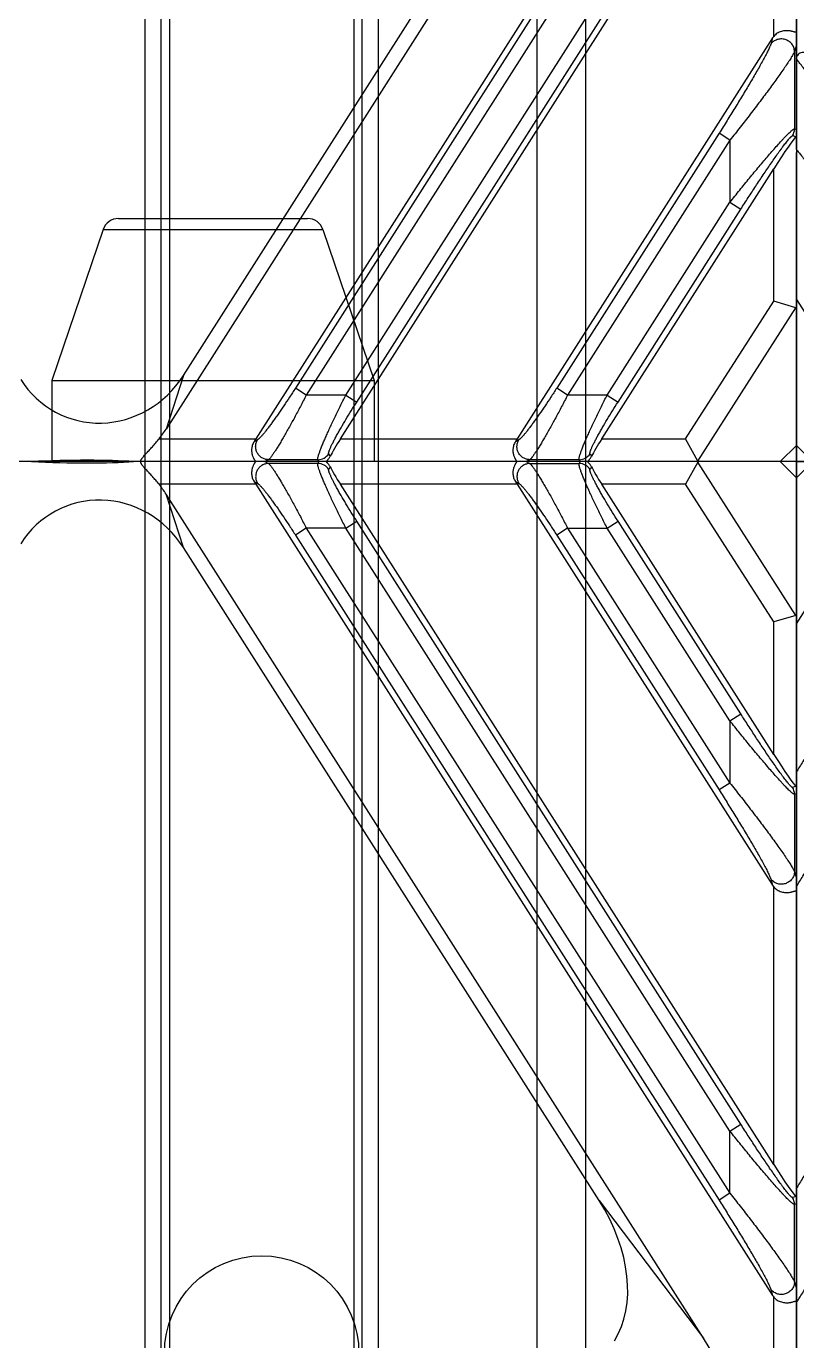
# Model space of a CAD drawing. Header units: millimetres. Extents: x 620 to 19791, y 2539 to 6969.
# Drawn here: x 17003.2 to 17026.97, y 4446.94 to 4487.49 of the extents above; entities that cross this region are included whole.
import ezdxf

# ---------------------------------------------------------------- set-up
doc = ezdxf.new("R2010")
doc.units = ezdxf.units.MM
doc.layers.add('02___PRT_ALL_AXES', color=7, linetype='Continuous')

# ---------------------------------------------------------------- blocks, each defined once
blk = doc.blocks.new('DTGFH')
at = {"color": 7, "linetype": 'Continuous'}
for p, q in [((9380.131, 4448.7), (9385.965, 4448.7)), ((9379.658, 4448.361), (9378.073, 4443.7)), ((9379.658, 4448.361), (9386.439, 4448.361)), ((9386.439, 4448.361), (9388.023, 4443.7)), ((9378.073, 4443.7), (9388.023, 4443.7)), ((9378.073, 4443.7), (9378.073, 4441.2)), ((9388.023, 4443.7), (9388.023, 4441.2)), ((9401.048, 4441.2), (8801.048, 4441.2)), ((9384.65, 4441.2), (9384.758, 4441.141)), ((9386.281, 4441.141), (9384.758, 4441.141)), ((9386.281, 4441.141), (9386.314, 4441.2)), ((9386.662, 4441.038), (9386.617, 4440.957)), ((9392.713, 4441.2), (9392.82, 4441.141)), ((9392.82, 4441.141), (9394.344, 4441.141)), ((9394.344, 4441.141), (9394.376, 4441.2)), ((9394.725, 4441.038), (9394.68, 4440.957)), ((9398.005, 4441.183), (9397.631, 4440.5)), ((9401.031, 4436.455), (9398.005, 4441.183)), ((9401.048, 4440.7), (9400.548, 4441.2)), ((9401.048, 4441.2), (9401.048, 4103.7)), ((9384.37, 4440.5), (9381.381, 4440.5)), ((9384.313, 4440.588), (9384.422, 4440.529)), ((9384.37, 4440.5), (9400.314, 4415.473)), ((9392.432, 4440.5), (9386.978, 4440.5)), ((9400.348, 4419.513), (9386.978, 4440.5)), ((9392.376, 4440.588), (9392.484, 4440.529)), ((9392.432, 4440.5), (9400.314, 4428.129)), ((9397.631, 4440.5), (9395.041, 4440.5)), ((9400.348, 4432.169), (9395.041, 4440.5)), ((9400.348, 4436.255), (9397.631, 4440.5)), ((9398.186, 4414.159), (9381.597, 4440.2)), ((9382.132, 4438.546), (9381.597, 4440.2)), ((9387.145, 4439.149), (9387.481, 4439.363)), ((9399.333, 4420.759), (9387.481, 4439.363)), ((9395.208, 4439.149), (9395.544, 4439.363)), ((9399.333, 4433.415), (9395.544, 4439.363)), ((9385.925, 4439.149), (9385.589, 4438.935)), ((9385.589, 4438.935), (9398.661, 4418.415)), ((9387.145, 4439.149), (9385.925, 4439.149)), ((9385.925, 4439.149), (9398.997, 4418.629)), ((9398.997, 4420.545), (9387.145, 4439.149)), ((9393.987, 4439.149), (9393.651, 4438.935)), ((9393.651, 4438.935), (9398.661, 4431.071)), ((9393.987, 4439.149), (9395.208, 4439.149)), ((9393.987, 4439.149), (9398.997, 4431.285)), ((9398.997, 4433.201), (9395.208, 4439.149)), ((9394.963, 4418.405), (9382.132, 4438.546)), ((9401.031, 4436.455), (9400.348, 4436.255)), ((9400.348, 4432.169), (9400.348, 4436.255)), ((9398.997, 4433.201), (9399.333, 4433.415)), ((9398.997, 4433.201), (9398.997, 4431.285)), ((9398.997, 4431.285), (9398.661, 4431.071)), ((9401.036, 4431.183), (9400.927, 4431.151)), ((9401.048, 4430.954), (9400.989, 4430.937)), ((9400.989, 4430.937), (9400.989, 4428.545)), ((9400.989, 4428.545), (9401.048, 4428.343)), ((9400.255, 4428.331), (9400.314, 4428.129)), ((9400.348, 4419.513), (9400.348, 4428.082)), ((9398.997, 4420.545), (9399.333, 4420.759)), ((9398.997, 4418.629), (9398.997, 4420.545)), ((9398.997, 4418.629), (9398.661, 4418.415)), ((9394.963, 4418.405), (9398.186, 4414.159)), ((9401.036, 4418.527), (9400.927, 4418.495)), ((9401.048, 4418.298), (9400.989, 4418.281)), ((9400.989, 4415.89), (9400.989, 4418.281)), ((9400.989, 4415.89), (9401.048, 4415.687)), ((9400.255, 4415.675), (9400.314, 4415.473)), ((9400.348, 4403.726), (9400.348, 4415.426)), ((9398.186, 4130.741), (9381.597, 4104.701)), ((9400.314, 4129.427), (9384.37, 4104.4)), ((9382.132, 4106.354), (9394.963, 4126.495)), ((9398.661, 4126.485), (9385.589, 4105.966)), ((9398.997, 4126.271), (9385.925, 4105.752)), ((9386.978, 4104.4), (9400.348, 4125.387)), ((9400.348, 4116.818), (9400.348, 4125.387)), ((9387.145, 4105.752), (9398.997, 4124.355)), ((9387.481, 4105.537), (9399.333, 4124.141)), ((9400.314, 4116.771), (9392.432, 4104.4)), ((9400.314, 4116.771), (9400.255, 4116.569)), ((9401.048, 4116.557), (9400.989, 4116.355)), ((9400.989, 4116.355), (9400.989, 4113.963)), ((9398.661, 4113.829), (9393.651, 4105.966)), ((9398.997, 4113.615), (9398.661, 4113.829)), ((9401.036, 4113.718), (9400.927, 4113.749)), ((9400.989, 4113.963), (9401.048, 4113.946)), ((9398.997, 4113.615), (9393.987, 4105.752)), ((9398.997, 4113.615), (9398.997, 4111.699)), ((9395.041, 4104.4), (9400.348, 4112.731)), ((9400.348, 4108.646), (9400.348, 4112.731)), ((9395.208, 4105.752), (9398.997, 4111.699)), ((9398.997, 4111.699), (9399.333, 4111.485)), ((9395.544, 4105.537), (9399.333, 4111.485)), ((9397.631, 4104.4), (9400.348, 4108.646)), ((9398.005, 4103.717), (9401.031, 4108.446)), ((9401.031, 4108.446), (9400.348, 4108.646)), ((9382.132, 4106.354), (9381.597, 4104.701)), ((9385.925, 4105.752), (9385.589, 4105.966)), ((9387.145, 4105.752), (9385.925, 4105.752)), ((9387.145, 4105.752), (9387.481, 4105.537)), ((9393.987, 4105.752), (9393.651, 4105.966)), ((9395.208, 4105.752), (9393.987, 4105.752)), ((9395.208, 4105.752), (9395.544, 4105.537)), ((9381.381, 4104.4), (9384.37, 4104.4)), ((9384.422, 4104.372), (9384.313, 4104.312)), ((9386.978, 4104.4), (9392.432, 4104.4)), ((9392.484, 4104.372), (9392.376, 4104.312)), ((9395.041, 4104.4), (9397.631, 4104.4)), ((9398.005, 4103.717), (9397.631, 4104.4)), ((9386.662, 4103.863), (9386.617, 4103.944)), ((9394.68, 4103.944), (9394.725, 4103.863)), ((9400.548, 4103.7), (9401.048, 4104.2)), ((9401.048, 4103.7), (8801.548, 4103.7)), ((9384.758, 4103.759), (9384.65, 4103.7)), ((9386.281, 4103.759), (9384.758, 4103.759)), ((9386.314, 4103.7), (9386.281, 4103.759)), ((9392.82, 4103.759), (9392.713, 4103.7)), ((9394.344, 4103.759), (9392.82, 4103.759)), ((9394.376, 4103.7), (9394.344, 4103.759))]:
    blk.add_line(p, q, dxfattribs=at)
blk.add_circle((9384.548, 4413.7), 3, dxfattribs=at)
for centre, radius, start, end in [((9380.131, 4448.2), 0.5, 90, 161.222), ((9385.965, 4448.2), 0.5, 18.778, 90), ((9386.28, 4440.739), 0.402, 32.7568, 89.7432), ((9394.342, 4440.739), 0.402, 32.7568, 89.7432), ((9400.588, 4430.936), 0.402, 0.1282, 32.3718), ((9400.588, 4418.28), 0.402, 0.1282, 32.3718), ((9400.588, 4113.964), 0.402, 327.6282, 359.8718), ((9386.28, 4104.161), 0.402, 270.2568, 327.2432), ((9394.342, 4104.161), 0.402, 270.2568, 327.2432)]:
    blk.add_arc(centre, radius, start, end, dxfattribs=at)
for centre, major_axis, ratio, start_param, end_param in [((9378.159, 4441.432), (3.18, -0.087), 0.080959, -1.796389, -0.694906), ((9387.051, 4440.5), (-0.449, 0.699), 0.073624, 0.647746, 1.523567), ((9395.114, 4440.5), (-0.449, 0.699), 0.073624, 0.647746, 1.523567), ((9398.483, 4440.5), (-0.468, 0.695), 0.186347, -0.124846, 0.096093), ((9379.104, 4438.508), (-0.977, 3.022), 0.944553, -1.302149, -1.184969), ((9384.297, 4440.5), (-0.449, 0.699), 0.073624, -1.618026, -1.492115), ((9392.36, 4440.5), (-0.449, 0.699), 0.073624, -1.618026, -1.492115), ((9379.639, 4436.854), (-0.977, 3.022), 0.944553, -1.302149, 0.662888), ((9400.348, 4437.586), (-0.687, 1.129), 0.116833, -3.172943, -2.952004), ((9400.348, 4432.283), (-0.698, 1.104), 0.046753, -4.638574, -3.259594), ((9400.647, 4428.353), (-0.117, 0.402), 0.954439, -4.415997, -4.276035), ((9400.348, 4419.627), (-0.698, 1.104), 0.046753, -4.638574, -3.259594), ((9392.274, 4417.021), (2.652, -3.493), 0.684108, 0.247768, 1.451017), ((9400.647, 4415.698), (-0.117, 0.402), 0.954439, -4.415997, -4.276035), ((9395.497, 4412.776), (-2.652, 3.493), 0.684108, -2.893825, -1.690575), ((9400.647, 4116.547), (0.117, 0.402), 0.954439, 1.134443, 1.274405), ((9400.348, 4112.617), (0.698, 1.104), 0.046753, 0.118001, 1.496981), ((9400.348, 4107.315), (0.687, 1.129), 0.116833, -0.189589, 0.03135), ((9379.639, 4108.047), (-0.977, -3.022), 0.944553, -0.662888, 1.302149), ((9379.104, 4106.393), (0.977, 3.022), 0.944553, -1.956623, -1.839444), ((9384.297, 4104.4), (0.449, 0.699), 0.073624, -1.649478, -1.523567), ((9387.051, 4104.4), (0.449, 0.699), 0.073624, -4.66516, -3.789338), ((9392.36, 4104.4), (0.449, 0.699), 0.073624, -1.649478, -1.523567), ((9395.114, 4104.4), (0.449, 0.699), 0.073624, -4.66516, -3.789338), ((9378.159, 4103.469), (3.18, 0.087), 0.080959, 0.694906, 1.796389), ((9398.483, 4104.4), (0.468, 0.695), 0.186347, -3.237686, -3.016747)]:
    blk.add_ellipse(centre, major_axis=major_axis, ratio=ratio, start_param=start_param, end_param=end_param, dxfattribs=at)
for points, knots in [([(9381.381, 4440.5), (9381.348, 4440.542), (9381.28, 4440.623), (9381.194, 4440.721), (9381.125, 4440.797), (9381.075, 4440.852), (9381.026, 4440.905), (9380.979, 4440.956), (9380.936, 4441.004), (9380.897, 4441.05), (9380.868, 4441.085), (9380.849, 4441.112), (9380.837, 4441.129), (9380.828, 4441.145), (9380.821, 4441.159), (9380.818, 4441.17), (9380.817, 4441.178), (9380.817, 4441.184), (9380.818, 4441.189), (9380.821, 4441.193), (9380.825, 4441.197), (9380.832, 4441.2), (9380.839, 4441.2), (9380.842, 4441.2)], [0, 0, 0, 0, 0.172719, 0.342367, 0.425093, 0.505837, 0.584035, 0.658977, 0.729688, 0.79485, 0.852716, 0.878254, 0.901145, 0.921127, 0.938022, 0.951788, 0.957578, 0.962721, 0.971527, 0.975609, 0.979745, 0.988888, 1, 1, 1, 1]), ([(9384.324, 4441.2), (9384.327, 4441.2), (9384.331, 4441.2), (9384.336, 4441.199), (9384.339, 4441.197), (9384.341, 4441.196), (9384.343, 4441.193), (9384.344, 4441.189), (9384.344, 4441.185), (9384.343, 4441.18), (9384.34, 4441.173), (9384.335, 4441.164), (9384.329, 4441.153), (9384.322, 4441.141), (9384.315, 4441.128), (9384.307, 4441.114), (9384.295, 4441.092), (9384.281, 4441.062), (9384.266, 4441.022), (9384.252, 4440.978), (9384.243, 4440.929), (9384.237, 4440.877), (9384.237, 4440.82), (9384.244, 4440.762), (9384.258, 4440.702), (9384.281, 4440.643), (9384.302, 4440.606), (9384.313, 4440.588)], [0, 0, 0, 0, 0.012577, 0.017811, 0.022415, 0.026524, 0.030371, 0.038422, 0.043171, 0.048577, 0.06156, 0.077442, 0.095999, 0.116978, 0.140127, 0.165209, 0.192065, 0.250601, 0.315018, 0.384942, 0.460136, 0.540384, 0.625394, 0.714676, 0.807485, 0.902935, 1, 1, 1, 1]), ([(9384.758, 4441.141), (9384.723, 4441.141), (9384.652, 4441.13), (9384.555, 4441.087), (9384.472, 4441.021), (9384.409, 4440.934), (9384.37, 4440.835), (9384.358, 4440.728), (9384.374, 4440.623), (9384.403, 4440.558), (9384.422, 4440.529)], [0, 0, 0, 0, 0.124309, 0.249137, 0.374435, 0.5, 0.625565, 0.750863, 0.875691, 1, 1, 1, 1]), ([(9384.758, 4441.141), (9384.763, 4441.138), (9384.773, 4441.129), (9384.789, 4441.113), (9384.807, 4441.092), (9384.828, 4441.067), (9384.851, 4441.038), (9384.886, 4440.99), (9384.933, 4440.92), (9384.995, 4440.825), (9385.063, 4440.716), (9385.137, 4440.594), (9385.215, 4440.462), (9385.297, 4440.319), (9385.413, 4440.114), (9385.562, 4439.841), (9385.744, 4439.501), (9385.864, 4439.267), (9385.925, 4439.149)], [0, 0, 0, 0, 0.007664, 0.017477, 0.029447, 0.043543, 0.059716, 0.077906, 0.120046, 0.169342, 0.22513, 0.286734, 0.353486, 0.424739, 0.49987, 0.659399, 0.827544, 1, 1, 1, 1]), ([(9387.145, 4439.149), (9387.086, 4439.264), (9386.971, 4439.493), (9386.832, 4439.778), (9386.727, 4440.001), (9386.652, 4440.16), (9386.583, 4440.312), (9386.519, 4440.457), (9386.461, 4440.591), (9386.41, 4440.714), (9386.366, 4440.824), (9386.331, 4440.92), (9386.307, 4440.99), (9386.294, 4441.038), (9386.286, 4441.068), (9386.281, 4441.093), (9386.279, 4441.113), (9386.278, 4441.127), (9386.28, 4441.136), (9386.281, 4441.14), (9386.281, 4441.141)], [0, 0, 0, 0, 0.17863, 0.352747, 0.436605, 0.51745, 0.594578, 0.667244, 0.734677, 0.796087, 0.850691, 0.897742, 0.936571, 0.952732, 0.966652, 0.978305, 0.98769, 0.994858, 0.997662, 1, 1, 1, 1]), ([(9386.662, 4441.038), (9386.656, 4441.05), (9386.642, 4441.073), (9386.621, 4441.105), (9386.603, 4441.129), (9386.59, 4441.145), (9386.58, 4441.156), (9386.572, 4441.166), (9386.564, 4441.175), (9386.559, 4441.182), (9386.555, 4441.188), (9386.553, 4441.191), (9386.552, 4441.194), (9386.552, 4441.197), (9386.553, 4441.199), (9386.555, 4441.2), (9386.557, 4441.2), (9386.559, 4441.2), (9386.56, 4441.2)], [0, 0, 0, 0, 0.204317, 0.392896, 0.563403, 0.640806, 0.712092, 0.776327, 0.832529, 0.879525, 0.916233, 0.930591, 0.942394, 0.959733, 0.967501, 0.976309, 0.987004, 1, 1, 1, 1]), ([(9387.481, 4439.363), (9387.424, 4439.453), (9387.312, 4439.632), (9387.15, 4439.897), (9387.023, 4440.112), (9386.928, 4440.278), (9386.863, 4440.394), (9386.804, 4440.503), (9386.752, 4440.603), (9386.707, 4440.693), (9386.675, 4440.762), (9386.654, 4440.811), (9386.641, 4440.843), (9386.631, 4440.871), (9386.623, 4440.896), (9386.618, 4440.916), (9386.615, 4440.931), (9386.614, 4440.942), (9386.615, 4440.949), (9386.616, 4440.954), (9386.617, 4440.957)], [0, 0, 0, 0, 0.175673, 0.347519, 0.511196, 0.588381, 0.661487, 0.7297, 0.792145, 0.847915, 0.896102, 0.917087, 0.935869, 0.952372, 0.966531, 0.978313, 0.987727, 0.991571, 0.994868, 1, 1, 1, 1]), ([(9392.387, 4441.2), (9392.39, 4441.2), (9392.394, 4441.2), (9392.399, 4441.199), (9392.401, 4441.197), (9392.404, 4441.196), (9392.406, 4441.193), (9392.407, 4441.189), (9392.406, 4441.185), (9392.405, 4441.18), (9392.402, 4441.173), (9392.398, 4441.164), (9392.392, 4441.153), (9392.385, 4441.141), (9392.377, 4441.128), (9392.369, 4441.114), (9392.358, 4441.092), (9392.344, 4441.062), (9392.328, 4441.022), (9392.315, 4440.978), (9392.305, 4440.929), (9392.3, 4440.877), (9392.3, 4440.82), (9392.307, 4440.762), (9392.321, 4440.702), (9392.344, 4440.643), (9392.364, 4440.606), (9392.376, 4440.588)], [0, 0, 0, 0, 0.012577, 0.017811, 0.022415, 0.026524, 0.030371, 0.038422, 0.043171, 0.048577, 0.06156, 0.077442, 0.095999, 0.116978, 0.140127, 0.165209, 0.192065, 0.250601, 0.315018, 0.384942, 0.460136, 0.540384, 0.625394, 0.714676, 0.807485, 0.902935, 1, 1, 1, 1]), ([(9392.82, 4441.141), (9392.785, 4441.141), (9392.715, 4441.13), (9392.618, 4441.087), (9392.534, 4441.021), (9392.471, 4440.934), (9392.432, 4440.835), (9392.421, 4440.728), (9392.437, 4440.623), (9392.466, 4440.558), (9392.484, 4440.529)], [0, 0, 0, 0, 0.124309, 0.249137, 0.374435, 0.5, 0.625565, 0.750863, 0.875691, 1, 1, 1, 1]), ([(9392.82, 4441.141), (9392.825, 4441.138), (9392.836, 4441.129), (9392.852, 4441.113), (9392.87, 4441.092), (9392.891, 4441.067), (9392.913, 4441.038), (9392.948, 4440.99), (9392.996, 4440.92), (9393.058, 4440.825), (9393.126, 4440.716), (9393.2, 4440.594), (9393.278, 4440.462), (9393.36, 4440.319), (9393.476, 4440.114), (9393.625, 4439.841), (9393.806, 4439.501), (9393.927, 4439.267), (9393.987, 4439.149)], [0, 0, 0, 0, 0.007664, 0.017477, 0.029447, 0.043543, 0.059716, 0.077906, 0.120046, 0.169342, 0.22513, 0.286734, 0.353486, 0.424739, 0.49987, 0.659399, 0.827544, 1, 1, 1, 1]), ([(9395.208, 4439.149), (9395.149, 4439.264), (9395.034, 4439.493), (9394.895, 4439.778), (9394.789, 4440.001), (9394.715, 4440.16), (9394.646, 4440.312), (9394.582, 4440.457), (9394.524, 4440.591), (9394.472, 4440.714), (9394.429, 4440.824), (9394.394, 4440.92), (9394.37, 4440.99), (9394.356, 4441.038), (9394.349, 4441.068), (9394.344, 4441.093), (9394.341, 4441.113), (9394.341, 4441.127), (9394.342, 4441.136), (9394.343, 4441.14), (9394.344, 4441.141)], [0, 0, 0, 0, 0.17863, 0.352747, 0.436605, 0.517451, 0.594578, 0.667245, 0.734678, 0.796088, 0.850691, 0.897742, 0.936571, 0.952732, 0.966652, 0.978305, 0.98769, 0.994858, 0.997662, 1, 1, 1, 1]), ([(9394.725, 4441.038), (9394.718, 4441.05), (9394.705, 4441.073), (9394.684, 4441.105), (9394.666, 4441.129), (9394.652, 4441.145), (9394.643, 4441.156), (9394.634, 4441.166), (9394.627, 4441.175), (9394.621, 4441.182), (9394.617, 4441.188), (9394.616, 4441.191), (9394.615, 4441.194), (9394.614, 4441.197), (9394.616, 4441.199), (9394.618, 4441.2), (9394.62, 4441.2), (9394.621, 4441.2), (9394.622, 4441.2)], [0, 0, 0, 0, 0.204317, 0.392896, 0.563403, 0.640806, 0.712092, 0.776327, 0.832529, 0.879525, 0.916233, 0.930591, 0.942394, 0.959733, 0.967501, 0.976309, 0.987004, 1, 1, 1, 1]), ([(9395.544, 4439.363), (9395.487, 4439.453), (9395.374, 4439.632), (9395.213, 4439.897), (9395.085, 4440.112), (9394.991, 4440.278), (9394.926, 4440.394), (9394.867, 4440.503), (9394.815, 4440.603), (9394.77, 4440.693), (9394.738, 4440.762), (9394.717, 4440.811), (9394.704, 4440.843), (9394.694, 4440.871), (9394.686, 4440.896), (9394.68, 4440.916), (9394.678, 4440.931), (9394.677, 4440.942), (9394.677, 4440.949), (9394.679, 4440.954), (9394.68, 4440.957)], [0, 0, 0, 0, 0.175673, 0.34752, 0.511197, 0.588381, 0.661487, 0.7297, 0.792145, 0.847915, 0.896103, 0.917087, 0.93587, 0.952372, 0.966531, 0.978313, 0.987727, 0.991571, 0.994868, 1, 1, 1, 1]), ([(9384.422, 4440.529), (9384.427, 4440.526), (9384.437, 4440.519), (9384.454, 4440.505), (9384.473, 4440.488), (9384.495, 4440.467), (9384.518, 4440.442), (9384.554, 4440.403), (9384.603, 4440.345), (9384.666, 4440.267), (9384.736, 4440.178), (9384.81, 4440.079), (9384.888, 4439.973), (9384.97, 4439.859), (9385.085, 4439.695), (9385.232, 4439.48), (9385.41, 4439.212), (9385.529, 4439.028), (9385.589, 4438.935)], [0, 0, 0, 0, 0.008615, 0.019455, 0.032505, 0.047714, 0.065009, 0.084305, 0.128526, 0.179599, 0.236742, 0.299202, 0.366274, 0.437309, 0.511707, 0.668418, 0.832402, 1, 1, 1, 1]), ([(9392.484, 4440.529), (9392.489, 4440.526), (9392.5, 4440.519), (9392.517, 4440.505), (9392.536, 4440.488), (9392.557, 4440.467), (9392.581, 4440.442), (9392.617, 4440.403), (9392.666, 4440.345), (9392.729, 4440.267), (9392.798, 4440.178), (9392.872, 4440.079), (9392.951, 4439.973), (9393.032, 4439.859), (9393.147, 4439.695), (9393.295, 4439.48), (9393.473, 4439.212), (9393.592, 4439.028), (9393.651, 4438.935)], [0, 0, 0, 0, 0.008615, 0.019455, 0.032505, 0.047714, 0.065009, 0.084305, 0.128526, 0.179599, 0.236742, 0.299202, 0.366274, 0.437309, 0.511707, 0.668419, 0.832402, 1, 1, 1, 1]), ([(9400.989, 4430.937), (9400.987, 4430.937), (9400.982, 4430.937), (9400.974, 4430.939), (9400.965, 4430.944), (9400.953, 4430.951), (9400.94, 4430.96), (9400.919, 4430.976), (9400.889, 4431.001), (9400.85, 4431.037), (9400.805, 4431.08), (9400.756, 4431.129), (9400.703, 4431.183), (9400.646, 4431.243), (9400.565, 4431.331), (9400.458, 4431.449), (9400.324, 4431.599), (9400.186, 4431.759), (9400.043, 4431.926), (9399.896, 4432.099), (9399.748, 4432.276), (9399.599, 4432.457), (9399.449, 4432.641), (9399.247, 4432.888), (9399.097, 4433.076), (9398.997, 4433.201)], [0, 0, 0, 0, 0.002036, 0.004765, 0.008306, 0.012701, 0.017956, 0.024063, 0.038745, 0.05652, 0.077106, 0.100208, 0.125538, 0.152825, 0.181822, 0.244102, 0.310933, 0.381227, 0.454167, 0.529124, 0.605619, 0.683271, 0.76177, 0.840872, 1, 1, 1, 1]), ([(9400.927, 4431.151), (9400.925, 4431.151), (9400.922, 4431.151), (9400.918, 4431.152), (9400.912, 4431.155), (9400.904, 4431.16), (9400.894, 4431.168), (9400.882, 4431.179), (9400.868, 4431.193), (9400.853, 4431.208), (9400.83, 4431.233), (9400.799, 4431.27), (9400.76, 4431.318), (9400.717, 4431.373), (9400.671, 4431.433), (9400.623, 4431.497), (9400.555, 4431.589), (9400.467, 4431.711), (9400.36, 4431.864), (9400.249, 4432.024), (9400.136, 4432.189), (9400.023, 4432.358), (9399.908, 4432.53), (9399.793, 4432.704), (9399.678, 4432.88), (9399.524, 4433.117), (9399.409, 4433.296), (9399.333, 4433.415)], [0, 0, 0, 0, 0.001988, 0.003277, 0.004801, 0.008605, 0.013451, 0.019328, 0.026206, 0.034036, 0.042764, 0.062675, 0.085465, 0.110691, 0.137955, 0.166932, 0.197336, 0.261568, 0.329268, 0.399486, 0.471568, 0.545042, 0.619552, 0.694837, 0.77068, 0.84692, 1, 1, 1, 1]), ([(9398.997, 4431.285), (9399.103, 4431.152), (9399.314, 4430.885), (9399.624, 4430.486), (9399.876, 4430.156), (9400.071, 4429.896), (9400.212, 4429.706), (9400.348, 4429.521), (9400.476, 4429.343), (9400.597, 4429.172), (9400.708, 4429.012), (9400.792, 4428.886), (9400.852, 4428.794), (9400.89, 4428.731), (9400.924, 4428.675), (9400.952, 4428.625), (9400.971, 4428.588), (9400.983, 4428.562), (9400.987, 4428.551), (9400.989, 4428.545)], [0, 0, 0, 0, 0.151037, 0.300586, 0.447016, 0.518439, 0.588237, 0.655992, 0.721178, 0.783101, 0.840848, 0.893205, 0.916879, 0.938573, 0.958018, 0.974928, 0.989013, 0.994909, 1, 1, 1, 1]), ([(9401.048, 4431.184), (9401.048, 4431.184), (9401.048, 4431.182), (9401.048, 4431.18), (9401.047, 4431.179), (9401.045, 4431.178), (9401.043, 4431.179), (9401.041, 4431.179), (9401.038, 4431.181), (9401.036, 4431.182), (9401.036, 4431.183)], [0, 0, 0, 0, 0.134296, 0.239838, 0.325336, 0.408088, 0.50825, 0.637794, 0.80127, 1, 1, 1, 1]), ([(9398.661, 4431.071), (9398.743, 4430.942), (9398.907, 4430.683), (9399.147, 4430.296), (9399.344, 4429.975), (9399.497, 4429.721), (9399.608, 4429.534), (9399.716, 4429.351), (9399.82, 4429.172), (9399.918, 4428.999), (9400.01, 4428.834), (9400.081, 4428.703), (9400.132, 4428.604), (9400.166, 4428.537), (9400.196, 4428.475), (9400.221, 4428.42), (9400.238, 4428.379), (9400.249, 4428.35), (9400.253, 4428.337), (9400.255, 4428.331)], [0, 0, 0, 0, 0.145071, 0.289149, 0.431131, 0.500908, 0.569567, 0.636803, 0.702211, 0.76523, 0.825074, 0.880596, 0.906233, 0.930094, 0.951832, 0.971044, 0.987264, 0.994099, 1, 1, 1, 1]), ([(9400.989, 4428.545), (9400.989, 4428.525), (9400.984, 4428.484), (9400.968, 4428.425), (9400.941, 4428.368), (9400.906, 4428.316), (9400.863, 4428.27), (9400.813, 4428.231), (9400.758, 4428.2), (9400.698, 4428.177), (9400.636, 4428.164), (9400.572, 4428.161), (9400.509, 4428.167), (9400.448, 4428.183), (9400.39, 4428.208), (9400.338, 4428.241), (9400.292, 4428.282), (9400.266, 4428.314), (9400.255, 4428.331)], [0, 0, 0, 0, 0.061113, 0.122614, 0.184534, 0.246921, 0.309743, 0.372936, 0.436398, 0.5, 0.563602, 0.627064, 0.690257, 0.753079, 0.815466, 0.877386, 0.938887, 1, 1, 1, 1]), ([(9400.348, 4428.082), (9400.364, 4428.064), (9400.398, 4428.029), (9400.456, 4427.987), (9400.519, 4427.954), (9400.584, 4427.93), (9400.649, 4427.914), (9400.713, 4427.907), (9400.772, 4427.906), (9400.827, 4427.91), (9400.869, 4427.917), (9400.901, 4427.924), (9400.928, 4427.931), (9400.953, 4427.939), (9400.976, 4427.946), (9400.991, 4427.95), (9401.004, 4427.953), (9401.016, 4427.955), (9401.026, 4427.955), (9401.035, 4427.952), (9401.041, 4427.946), (9401.046, 4427.937), (9401.048, 4427.926), (9401.048, 4427.917), (9401.048, 4427.913)], [0, 0, 0, 0, 0.092092, 0.18383, 0.274482, 0.363041, 0.448376, 0.529457, 0.605459, 0.675766, 0.739913, 0.769539, 0.797439, 0.847676, 0.869774, 0.889641, 0.907107, 0.922074, 0.934647, 0.945489, 0.956057, 0.968087, 0.982675, 1, 1, 1, 1]), ([(9400.927, 4418.495), (9400.925, 4418.495), (9400.922, 4418.495), (9400.918, 4418.496), (9400.912, 4418.499), (9400.904, 4418.504), (9400.894, 4418.513), (9400.882, 4418.523), (9400.868, 4418.537), (9400.853, 4418.553), (9400.83, 4418.577), (9400.799, 4418.614), (9400.76, 4418.662), (9400.717, 4418.717), (9400.671, 4418.777), (9400.623, 4418.841), (9400.555, 4418.933), (9400.467, 4419.055), (9400.36, 4419.208), (9400.249, 4419.368), (9400.136, 4419.533), (9400.023, 4419.702), (9399.908, 4419.874), (9399.793, 4420.048), (9399.678, 4420.224), (9399.524, 4420.461), (9399.409, 4420.64), (9399.333, 4420.759)], [0, 0, 0, 0, 0.001988, 0.003277, 0.004801, 0.008605, 0.013451, 0.019328, 0.026206, 0.034036, 0.042763, 0.062675, 0.085465, 0.110691, 0.137955, 0.166932, 0.197336, 0.261568, 0.329267, 0.399486, 0.471568, 0.545041, 0.619552, 0.694836, 0.770679, 0.84692, 1, 1, 1, 1]), ([(9400.989, 4418.281), (9400.987, 4418.281), (9400.982, 4418.281), (9400.974, 4418.283), (9400.965, 4418.288), (9400.953, 4418.295), (9400.94, 4418.304), (9400.919, 4418.32), (9400.889, 4418.345), (9400.85, 4418.381), (9400.805, 4418.424), (9400.756, 4418.473), (9400.703, 4418.528), (9400.646, 4418.587), (9400.565, 4418.675), (9400.458, 4418.793), (9400.324, 4418.944), (9400.186, 4419.103), (9400.043, 4419.27), (9399.896, 4419.443), (9399.748, 4419.621), (9399.599, 4419.801), (9399.449, 4419.985), (9399.247, 4420.233), (9399.097, 4420.42), (9398.997, 4420.545)], [0, 0, 0, 0, 0.002036, 0.004765, 0.008306, 0.012701, 0.017956, 0.024063, 0.038745, 0.056519, 0.077106, 0.100208, 0.125538, 0.152824, 0.181822, 0.244101, 0.310932, 0.381226, 0.454166, 0.529123, 0.605618, 0.683271, 0.761769, 0.840872, 1, 1, 1, 1]), ([(9398.997, 4418.629), (9399.103, 4418.496), (9399.314, 4418.229), (9399.624, 4417.83), (9399.876, 4417.5), (9400.071, 4417.24), (9400.212, 4417.05), (9400.348, 4416.865), (9400.476, 4416.687), (9400.597, 4416.516), (9400.708, 4416.356), (9400.792, 4416.231), (9400.852, 4416.138), (9400.89, 4416.075), (9400.924, 4416.019), (9400.952, 4415.969), (9400.971, 4415.932), (9400.983, 4415.906), (9400.987, 4415.895), (9400.989, 4415.89)], [0, 0, 0, 0, 0.151037, 0.300586, 0.447016, 0.518439, 0.588237, 0.655992, 0.721177, 0.7831, 0.840848, 0.893205, 0.916879, 0.938573, 0.958018, 0.974928, 0.989013, 0.994909, 1, 1, 1, 1]), ([(9398.661, 4418.415), (9398.743, 4418.286), (9398.907, 4418.027), (9399.147, 4417.64), (9399.344, 4417.319), (9399.497, 4417.065), (9399.608, 4416.878), (9399.716, 4416.695), (9399.82, 4416.516), (9399.918, 4416.343), (9400.01, 4416.178), (9400.081, 4416.047), (9400.132, 4415.948), (9400.166, 4415.881), (9400.196, 4415.819), (9400.221, 4415.764), (9400.238, 4415.723), (9400.249, 4415.694), (9400.253, 4415.681), (9400.255, 4415.675)], [0, 0, 0, 0, 0.145071, 0.289149, 0.431131, 0.500908, 0.569567, 0.636803, 0.702211, 0.76523, 0.825074, 0.880596, 0.906233, 0.930093, 0.951832, 0.971044, 0.987264, 0.994099, 1, 1, 1, 1]), ([(9401.048, 4418.529), (9401.048, 4418.528), (9401.048, 4418.526), (9401.048, 4418.524), (9401.047, 4418.523), (9401.045, 4418.522), (9401.043, 4418.523), (9401.041, 4418.524), (9401.038, 4418.525), (9401.036, 4418.526), (9401.036, 4418.527)], [0, 0, 0, 0, 0.134296, 0.239838, 0.325336, 0.408088, 0.50825, 0.637794, 0.80127, 1, 1, 1, 1]), ([(9400.989, 4415.89), (9400.989, 4415.869), (9400.984, 4415.828), (9400.968, 4415.769), (9400.941, 4415.712), (9400.906, 4415.66), (9400.863, 4415.614), (9400.813, 4415.575), (9400.758, 4415.544), (9400.698, 4415.521), (9400.636, 4415.508), (9400.572, 4415.505), (9400.509, 4415.511), (9400.448, 4415.527), (9400.39, 4415.552), (9400.338, 4415.585), (9400.292, 4415.626), (9400.266, 4415.659), (9400.255, 4415.675)], [0, 0, 0, 0, 0.061113, 0.122614, 0.184534, 0.246921, 0.309743, 0.372936, 0.436398, 0.5, 0.563602, 0.627064, 0.690257, 0.753079, 0.815466, 0.877386, 0.938887, 1, 1, 1, 1]), ([(9400.348, 4415.426), (9400.364, 4415.408), (9400.398, 4415.373), (9400.456, 4415.331), (9400.519, 4415.298), (9400.584, 4415.274), (9400.649, 4415.259), (9400.713, 4415.251), (9400.772, 4415.25), (9400.827, 4415.255), (9400.869, 4415.262), (9400.901, 4415.268), (9400.928, 4415.275), (9400.953, 4415.283), (9400.976, 4415.29), (9400.991, 4415.294), (9401.004, 4415.297), (9401.016, 4415.299), (9401.026, 4415.299), (9401.035, 4415.296), (9401.041, 4415.29), (9401.046, 4415.281), (9401.048, 4415.27), (9401.048, 4415.262), (9401.048, 4415.257)], [0, 0, 0, 0, 0.092092, 0.18383, 0.274482, 0.363041, 0.448376, 0.529457, 0.605459, 0.675766, 0.739913, 0.769539, 0.797439, 0.847676, 0.869774, 0.889641, 0.907107, 0.922074, 0.934647, 0.945489, 0.956057, 0.968087, 0.982675, 1, 1, 1, 1]), ([(9401.048, 4116.988), (9401.048, 4116.983), (9401.048, 4116.975), (9401.046, 4116.963), (9401.041, 4116.954), (9401.035, 4116.948), (9401.026, 4116.945), (9401.016, 4116.945), (9401.004, 4116.947), (9400.991, 4116.95), (9400.976, 4116.955), (9400.953, 4116.962), (9400.928, 4116.969), (9400.901, 4116.976), (9400.869, 4116.983), (9400.827, 4116.99), (9400.772, 4116.994), (9400.713, 4116.993), (9400.649, 4116.986), (9400.584, 4116.971), (9400.519, 4116.947), (9400.456, 4116.914), (9400.398, 4116.871), (9400.364, 4116.837), (9400.348, 4116.818)], [0, 0, 0, 0, 0.017325, 0.031913, 0.043943, 0.054511, 0.065353, 0.077926, 0.092893, 0.110359, 0.130226, 0.152324, 0.202561, 0.230461, 0.260087, 0.324234, 0.394541, 0.470543, 0.551624, 0.636959, 0.725518, 0.81617, 0.907908, 1, 1, 1, 1]), ([(9400.255, 4116.569), (9400.253, 4116.563), (9400.249, 4116.55), (9400.238, 4116.522), (9400.221, 4116.48), (9400.196, 4116.425), (9400.166, 4116.364), (9400.132, 4116.296), (9400.081, 4116.198), (9400.01, 4116.067), (9399.918, 4115.902), (9399.82, 4115.729), (9399.716, 4115.55), (9399.608, 4115.366), (9399.497, 4115.179), (9399.344, 4114.925), (9399.147, 4114.604), (9398.907, 4114.217), (9398.743, 4113.959), (9398.661, 4113.829)], [0, 0, 0, 0, 0.005901, 0.012735, 0.028952, 0.048162, 0.069901, 0.09376, 0.119398, 0.174922, 0.234766, 0.297787, 0.363198, 0.430435, 0.499096, 0.568874, 0.710857, 0.854932, 1, 1, 1, 1]), ([(9400.989, 4116.355), (9400.989, 4116.375), (9400.984, 4116.416), (9400.968, 4116.476), (9400.941, 4116.532), (9400.906, 4116.584), (9400.863, 4116.63), (9400.813, 4116.669), (9400.758, 4116.701), (9400.698, 4116.723), (9400.636, 4116.736), (9400.572, 4116.74), (9400.509, 4116.734), (9400.448, 4116.718), (9400.39, 4116.693), (9400.338, 4116.659), (9400.292, 4116.618), (9400.266, 4116.586), (9400.255, 4116.569)], [0, 0, 0, 0, 0.061114, 0.122614, 0.184535, 0.246922, 0.309744, 0.372937, 0.436398, 0.5, 0.563602, 0.627063, 0.690256, 0.753078, 0.815465, 0.877386, 0.938886, 1, 1, 1, 1]), ([(9400.989, 4116.355), (9400.987, 4116.35), (9400.983, 4116.338), (9400.971, 4116.312), (9400.952, 4116.275), (9400.924, 4116.225), (9400.89, 4116.169), (9400.852, 4116.107), (9400.792, 4116.014), (9400.708, 4115.888), (9400.597, 4115.728), (9400.476, 4115.558), (9400.348, 4115.379), (9400.212, 4115.194), (9400.071, 4115.005), (9399.876, 4114.745), (9399.624, 4114.414), (9399.314, 4114.015), (9399.103, 4113.749), (9398.997, 4113.615)], [0, 0, 0, 0, 0.00509, 0.010986, 0.025069, 0.041978, 0.061422, 0.083116, 0.10679, 0.159148, 0.216896, 0.278821, 0.344009, 0.411767, 0.481567, 0.552991, 0.699423, 0.848968, 1, 1, 1, 1]), ([(9398.997, 4111.699), (9399.097, 4111.825), (9399.247, 4112.012), (9399.449, 4112.26), (9399.599, 4112.443), (9399.748, 4112.624), (9399.896, 4112.801), (9400.043, 4112.974), (9400.186, 4113.141), (9400.324, 4113.301), (9400.458, 4113.452), (9400.565, 4113.57), (9400.646, 4113.657), (9400.703, 4113.717), (9400.756, 4113.772), (9400.805, 4113.821), (9400.85, 4113.864), (9400.889, 4113.9), (9400.919, 4113.925), (9400.94, 4113.941), (9400.953, 4113.95), (9400.965, 4113.956), (9400.974, 4113.961), (9400.982, 4113.964), (9400.987, 4113.964), (9400.989, 4113.963)], [0, 0, 0, 0, 0.159124, 0.238222, 0.316725, 0.394379, 0.470876, 0.545833, 0.618769, 0.689064, 0.755895, 0.818172, 0.847168, 0.874455, 0.899785, 0.922888, 0.943474, 0.961249, 0.975933, 0.982041, 0.987297, 0.991693, 0.995234, 0.997964, 1, 1, 1, 1]), ([(9399.333, 4111.485), (9399.409, 4111.605), (9399.524, 4111.783), (9399.678, 4112.02), (9399.793, 4112.196), (9399.908, 4112.37), (9400.023, 4112.542), (9400.136, 4112.711), (9400.249, 4112.876), (9400.36, 4113.036), (9400.467, 4113.189), (9400.555, 4113.311), (9400.623, 4113.403), (9400.671, 4113.467), (9400.717, 4113.527), (9400.76, 4113.582), (9400.799, 4113.631), (9400.83, 4113.667), (9400.853, 4113.692), (9400.868, 4113.708), (9400.882, 4113.721), (9400.894, 4113.732), (9400.904, 4113.74), (9400.912, 4113.745), (9400.918, 4113.748), (9400.922, 4113.749), (9400.925, 4113.75), (9400.927, 4113.749)], [0, 0, 0, 0, 0.153079, 0.229316, 0.305163, 0.380449, 0.454963, 0.528434, 0.600517, 0.670737, 0.738433, 0.802662, 0.833067, 0.862041, 0.889306, 0.914531, 0.93732, 0.957232, 0.96596, 0.973791, 0.980669, 0.986547, 0.991394, 0.995199, 0.996723, 0.998012, 1, 1, 1, 1]), ([(9401.036, 4113.718), (9401.036, 4113.718), (9401.038, 4113.72), (9401.041, 4113.721), (9401.043, 4113.722), (9401.045, 4113.722), (9401.047, 4113.722), (9401.048, 4113.72), (9401.048, 4113.718), (9401.048, 4113.717), (9401.048, 4113.716)], [0, 0, 0, 0, 0.19873, 0.362206, 0.49175, 0.591912, 0.674664, 0.760162, 0.865704, 1, 1, 1, 1]), ([(9385.589, 4105.966), (9385.529, 4105.872), (9385.41, 4105.689), (9385.232, 4105.42), (9385.085, 4105.205), (9384.97, 4105.042), (9384.888, 4104.928), (9384.81, 4104.821), (9384.736, 4104.723), (9384.666, 4104.634), (9384.603, 4104.555), (9384.554, 4104.498), (9384.518, 4104.458), (9384.495, 4104.434), (9384.473, 4104.412), (9384.454, 4104.395), (9384.437, 4104.382), (9384.427, 4104.375), (9384.422, 4104.372)], [0, 0, 0, 0, 0.1676, 0.331583, 0.488295, 0.562692, 0.633726, 0.700798, 0.763256, 0.820399, 0.871471, 0.915692, 0.934989, 0.952284, 0.967493, 0.980544, 0.991384, 1, 1, 1, 1]), ([(9385.925, 4105.752), (9385.864, 4105.633), (9385.744, 4105.4), (9385.562, 4105.059), (9385.413, 4104.787), (9385.297, 4104.581), (9385.215, 4104.439), (9385.137, 4104.306), (9385.063, 4104.184), (9384.995, 4104.075), (9384.933, 4103.98), (9384.886, 4103.91), (9384.851, 4103.863), (9384.828, 4103.833), (9384.807, 4103.808), (9384.789, 4103.787), (9384.773, 4103.771), (9384.763, 4103.763), (9384.758, 4103.759)], [0, 0, 0, 0, 0.172458, 0.340604, 0.500132, 0.575263, 0.646515, 0.713266, 0.774868, 0.830656, 0.879952, 0.922092, 0.940282, 0.956456, 0.970552, 0.982522, 0.992336, 1, 1, 1, 1]), ([(9386.281, 4103.759), (9386.281, 4103.761), (9386.28, 4103.764), (9386.278, 4103.773), (9386.279, 4103.787), (9386.281, 4103.808), (9386.286, 4103.833), (9386.294, 4103.862), (9386.307, 4103.91), (9386.331, 4103.98), (9386.366, 4104.076), (9386.41, 4104.186), (9386.461, 4104.309), (9386.519, 4104.444), (9386.583, 4104.588), (9386.652, 4104.74), (9386.727, 4104.9), (9386.832, 4105.122), (9386.971, 4105.407), (9387.086, 4105.636), (9387.145, 4105.752)], [0, 0, 0, 0, 0.002337, 0.005142, 0.012309, 0.021693, 0.033344, 0.047262, 0.063422, 0.102249, 0.149298, 0.203901, 0.265311, 0.332743, 0.40541, 0.482538, 0.563383, 0.647242, 0.821363, 1, 1, 1, 1]), ([(9393.651, 4105.966), (9393.592, 4105.872), (9393.473, 4105.689), (9393.295, 4105.42), (9393.147, 4105.205), (9393.032, 4105.042), (9392.951, 4104.928), (9392.872, 4104.821), (9392.798, 4104.723), (9392.729, 4104.634), (9392.666, 4104.555), (9392.617, 4104.498), (9392.581, 4104.458), (9392.557, 4104.434), (9392.536, 4104.412), (9392.517, 4104.395), (9392.5, 4104.382), (9392.489, 4104.375), (9392.484, 4104.372)], [0, 0, 0, 0, 0.1676, 0.331583, 0.488295, 0.562692, 0.633726, 0.700798, 0.763256, 0.820399, 0.871471, 0.915692, 0.934989, 0.952284, 0.967493, 0.980544, 0.991384, 1, 1, 1, 1]), ([(9393.987, 4105.752), (9393.927, 4105.633), (9393.806, 4105.4), (9393.625, 4105.059), (9393.476, 4104.787), (9393.36, 4104.581), (9393.278, 4104.439), (9393.2, 4104.306), (9393.126, 4104.184), (9393.058, 4104.075), (9392.996, 4103.98), (9392.948, 4103.91), (9392.913, 4103.863), (9392.891, 4103.833), (9392.87, 4103.808), (9392.852, 4103.787), (9392.836, 4103.771), (9392.825, 4103.763), (9392.82, 4103.759)], [0, 0, 0, 0, 0.172458, 0.340604, 0.500132, 0.575263, 0.646515, 0.713266, 0.774868, 0.830656, 0.879952, 0.922092, 0.940282, 0.956456, 0.970552, 0.982522, 0.992336, 1, 1, 1, 1]), ([(9394.344, 4103.759), (9394.343, 4103.761), (9394.342, 4103.764), (9394.341, 4103.773), (9394.341, 4103.787), (9394.344, 4103.808), (9394.349, 4103.833), (9394.356, 4103.862), (9394.37, 4103.91), (9394.394, 4103.98), (9394.429, 4104.076), (9394.472, 4104.186), (9394.524, 4104.309), (9394.582, 4104.444), (9394.646, 4104.588), (9394.715, 4104.74), (9394.789, 4104.9), (9394.895, 4105.122), (9395.034, 4105.407), (9395.149, 4105.636), (9395.208, 4105.752)], [0, 0, 0, 0, 0.002337, 0.005142, 0.012309, 0.021693, 0.033344, 0.047262, 0.063422, 0.102249, 0.149298, 0.203901, 0.265311, 0.332743, 0.40541, 0.482538, 0.563383, 0.647242, 0.821363, 1, 1, 1, 1]), ([(9386.617, 4103.944), (9386.616, 4103.946), (9386.615, 4103.951), (9386.614, 4103.959), (9386.615, 4103.969), (9386.618, 4103.984), (9386.623, 4104.005), (9386.631, 4104.029), (9386.641, 4104.057), (9386.654, 4104.089), (9386.675, 4104.138), (9386.707, 4104.207), (9386.752, 4104.298), (9386.804, 4104.398), (9386.863, 4104.507), (9386.928, 4104.623), (9387.023, 4104.788), (9387.15, 4105.004), (9387.312, 4105.269), (9387.424, 4105.448), (9387.481, 4105.537)], [0, 0, 0, 0, 0.005131, 0.008428, 0.012271, 0.021684, 0.033464, 0.047622, 0.064124, 0.082905, 0.103889, 0.152076, 0.207846, 0.270292, 0.338504, 0.411611, 0.488796, 0.652473, 0.824323, 1, 1, 1, 1]), ([(9394.68, 4103.944), (9394.679, 4103.946), (9394.677, 4103.951), (9394.677, 4103.959), (9394.678, 4103.969), (9394.68, 4103.984), (9394.686, 4104.005), (9394.694, 4104.029), (9394.704, 4104.057), (9394.717, 4104.089), (9394.738, 4104.138), (9394.77, 4104.207), (9394.815, 4104.298), (9394.867, 4104.398), (9394.926, 4104.507), (9394.991, 4104.623), (9395.085, 4104.788), (9395.213, 4105.004), (9395.374, 4105.269), (9395.487, 4105.448), (9395.544, 4105.537)], [0, 0, 0, 0, 0.005131, 0.008428, 0.012271, 0.021684, 0.033464, 0.047622, 0.064124, 0.082905, 0.103889, 0.152076, 0.207846, 0.270292, 0.338504, 0.411611, 0.488796, 0.652473, 0.824323, 1, 1, 1, 1]), ([(9380.842, 4103.7), (9380.839, 4103.7), (9380.832, 4103.701), (9380.825, 4103.703), (9380.821, 4103.707), (9380.818, 4103.711), (9380.817, 4103.717), (9380.817, 4103.723), (9380.818, 4103.73), (9380.821, 4103.741), (9380.828, 4103.755), (9380.837, 4103.771), (9380.849, 4103.789), (9380.868, 4103.815), (9380.897, 4103.851), (9380.936, 4103.896), (9380.979, 4103.944), (9381.026, 4103.995), (9381.075, 4104.048), (9381.125, 4104.103), (9381.194, 4104.179), (9381.28, 4104.278), (9381.348, 4104.359), (9381.381, 4104.4)], [0, 0, 0, 0, 0.011112, 0.020255, 0.024391, 0.028473, 0.037279, 0.042422, 0.048212, 0.061978, 0.078873, 0.098855, 0.121745, 0.147283, 0.20515, 0.270312, 0.341022, 0.415964, 0.494162, 0.574906, 0.657633, 0.827281, 1, 1, 1, 1]), ([(9384.758, 4103.759), (9384.723, 4103.76), (9384.652, 4103.77), (9384.555, 4103.813), (9384.472, 4103.88), (9384.409, 4103.966), (9384.37, 4104.066), (9384.358, 4104.172), (9384.374, 4104.277), (9384.403, 4104.342), (9384.422, 4104.372)], [0, 0, 0, 0, 0.124309, 0.249137, 0.374435, 0.5, 0.625565, 0.750863, 0.875691, 1, 1, 1, 1]), ([(9392.82, 4103.759), (9392.785, 4103.76), (9392.715, 4103.77), (9392.618, 4103.813), (9392.534, 4103.88), (9392.471, 4103.966), (9392.432, 4104.066), (9392.421, 4104.172), (9392.437, 4104.277), (9392.466, 4104.342), (9392.484, 4104.372)], [0, 0, 0, 0, 0.124309, 0.249137, 0.374435, 0.5, 0.625565, 0.750863, 0.875691, 1, 1, 1, 1]), ([(9384.313, 4104.312), (9384.302, 4104.294), (9384.281, 4104.257), (9384.258, 4104.198), (9384.244, 4104.139), (9384.237, 4104.08), (9384.237, 4104.024), (9384.243, 4103.971), (9384.252, 4103.922), (9384.266, 4103.878), (9384.281, 4103.838), (9384.295, 4103.808), (9384.307, 4103.787), (9384.315, 4103.772), (9384.322, 4103.759), (9384.329, 4103.747), (9384.335, 4103.737), (9384.34, 4103.727), (9384.343, 4103.72), (9384.344, 4103.715), (9384.344, 4103.711), (9384.343, 4103.707), (9384.341, 4103.705), (9384.339, 4103.703), (9384.336, 4103.702), (9384.331, 4103.7), (9384.327, 4103.7), (9384.324, 4103.7)], [0, 0, 0, 0, 0.097065, 0.192515, 0.285324, 0.374606, 0.459616, 0.539864, 0.615058, 0.684982, 0.749399, 0.807935, 0.834791, 0.859873, 0.883022, 0.904001, 0.922558, 0.93844, 0.951423, 0.956829, 0.961578, 0.96963, 0.973476, 0.977585, 0.982189, 0.987423, 1, 1, 1, 1]), ([(9392.376, 4104.312), (9392.364, 4104.294), (9392.344, 4104.257), (9392.321, 4104.198), (9392.307, 4104.139), (9392.3, 4104.08), (9392.3, 4104.024), (9392.305, 4103.971), (9392.315, 4103.922), (9392.328, 4103.878), (9392.344, 4103.838), (9392.358, 4103.808), (9392.369, 4103.787), (9392.377, 4103.772), (9392.385, 4103.759), (9392.392, 4103.747), (9392.398, 4103.737), (9392.402, 4103.727), (9392.405, 4103.72), (9392.406, 4103.715), (9392.407, 4103.711), (9392.406, 4103.707), (9392.404, 4103.705), (9392.401, 4103.703), (9392.399, 4103.702), (9392.394, 4103.7), (9392.39, 4103.7), (9392.387, 4103.7)], [0, 0, 0, 0, 0.097065, 0.192515, 0.285324, 0.374606, 0.459616, 0.539864, 0.615058, 0.684982, 0.749399, 0.807935, 0.834791, 0.859873, 0.883022, 0.904001, 0.922558, 0.93844, 0.951423, 0.956829, 0.961578, 0.96963, 0.973476, 0.977585, 0.982189, 0.987423, 1, 1, 1, 1]), ([(9386.56, 4103.7), (9386.559, 4103.7), (9386.557, 4103.7), (9386.555, 4103.701), (9386.553, 4103.702), (9386.552, 4103.703), (9386.552, 4103.706), (9386.553, 4103.709), (9386.555, 4103.713), (9386.559, 4103.718), (9386.564, 4103.726), (9386.572, 4103.734), (9386.58, 4103.744), (9386.59, 4103.755), (9386.603, 4103.772), (9386.621, 4103.795), (9386.642, 4103.827), (9386.656, 4103.85), (9386.662, 4103.863)], [0, 0, 0, 0, 0.012997, 0.023693, 0.032502, 0.040269, 0.057607, 0.069406, 0.083763, 0.120473, 0.16747, 0.223668, 0.287904, 0.359192, 0.436594, 0.607104, 0.795683, 1, 1, 1, 1]), ([(9394.622, 4103.7), (9394.621, 4103.7), (9394.62, 4103.7), (9394.618, 4103.701), (9394.616, 4103.702), (9394.614, 4103.703), (9394.615, 4103.706), (9394.616, 4103.709), (9394.617, 4103.713), (9394.621, 4103.718), (9394.627, 4103.726), (9394.634, 4103.734), (9394.643, 4103.744), (9394.652, 4103.755), (9394.666, 4103.772), (9394.684, 4103.795), (9394.705, 4103.827), (9394.718, 4103.85), (9394.725, 4103.863)], [0, 0, 0, 0, 0.012996, 0.023691, 0.032499, 0.040267, 0.057606, 0.069409, 0.083767, 0.120475, 0.167471, 0.223673, 0.287908, 0.359194, 0.436597, 0.607104, 0.795683, 1, 1, 1, 1])]:
    blk.add_open_spline(points, degree=3, knots=knots, dxfattribs=at)
blk = doc.blocks.new('*U116')
blk.add_blockref('DTGFH', (-9101.048, -4276.2))
blk = doc.blocks.new('*U117')
at = {"color": 0, "linetype": 'ByBlock', "lineweight": -2, "transparency": 16777216}
for p in [(2400, 675), (2400, 337.5)]:
    blk.add_blockref('*U116', p, dxfattribs=at)
blk = doc.blocks.new('tugj')
at = {"color": 7, "linetype": 'Continuous', "lineweight": 25}
for p, q in [((12305.543, 5156.116), (12305.543, 5156.616)), ((12305.543, 5156.616), (12306.043, 5156.616)), ((12305.543, 5151.616), (12308.743, 5156.616)), ((12306.043, 5156.616), (12305.543, 5156.116)), ((12305.543, 5151.616), (12305.543, 5156.116)), ((12305.543, 5147.044), (12305.543, 5151.616)), ((12305.543, 5143.508), (12305.543, 5147.044)), ((12305.543, 5134.202), (12305.543, 5143.508)), ((12305.543, 5130.666), (12305.543, 5134.202)), ((12305.543, 5125.082), (12305.543, 5130.666)), ((12305.543, 4831.537), (12305.543, 4841.492)), ((12305.543, 4828.745), (12305.543, 4831.537)), ((12305.543, 4828.745), (12305.543, 4828.651)), ((12305.543, 4824.116), (12305.543, 4828.651)), ((12305.543, 4824.116), (12308.743, 4819.116)), ((12305.543, 4819.616), (12305.543, 4824.116)), ((12305.543, 4819.116), (12305.543, 4819.616)), ((12305.543, 4819.616), (12306.043, 4819.116)), ((12306.043, 4819.116), (12305.543, 4819.116))]:
    blk.add_line(p, q, dxfattribs=at)
for points, knots in [([(12306.543, 5148.614), (12306.425, 5148.428), (12306.206, 5148.083), (12305.904, 5147.609), (12305.692, 5147.287), (12305.591, 5147.109), (12305.549, 5147.052), (12305.545, 5147.047), (12305.543, 5147.044)], [0, 0, 0, 0, 0.286633, 0.534246, 0.759488, 0.869905, 0.932848, 1, 1, 1, 1]), ([(12305.543, 5143.508), (12305.545, 5143.51), (12305.549, 5143.515), (12305.591, 5143.572), (12305.692, 5143.751), (12305.904, 5144.073), (12306.206, 5144.547), (12306.425, 5144.892), (12306.543, 5145.078)], [0, 0, 0, 0, 0.067144, 0.130096, 0.24051, 0.465751, 0.713368, 1, 1, 1, 1]), ([(12306.543, 5135.772), (12306.425, 5135.586), (12306.206, 5135.241), (12305.904, 5134.767), (12305.692, 5134.445), (12305.591, 5134.267), (12305.549, 5134.21), (12305.545, 5134.205), (12305.543, 5134.202)], [0, 0, 0, 0, 0.286636, 0.534248, 0.759489, 0.869906, 0.932849, 1, 1, 1, 1]), ([(12305.543, 5130.666), (12305.546, 5130.671), (12305.552, 5130.681), (12305.604, 5130.763), (12305.686, 5130.891), (12305.849, 5131.146), (12306.138, 5131.6), (12306.396, 5132.006), (12306.543, 5132.236)], [0, 0, 0, 0, 0.077561, 0.16149, 0.258162, 0.371519, 0.644887, 1, 1, 1, 1]), ([(12305.909, 4831.648), (12305.897, 4831.663), (12305.874, 4831.693), (12305.82, 4831.725), (12305.755, 4831.74), (12305.683, 4831.733), (12305.618, 4831.699), (12305.574, 4831.65), (12305.547, 4831.594), (12305.544, 4831.556), (12305.543, 4831.537)], [0, 0, 0, 0, 0.114083, 0.223582, 0.359588, 0.501821, 0.640734, 0.779262, 0.888915, 1, 1, 1, 1]), ([(12306.543, 4830.281), (12306.392, 4830.471), (12306.124, 4830.807), (12305.832, 4831.174), (12305.674, 4831.372), (12305.598, 4831.468), (12305.551, 4831.526), (12305.545, 4831.533), (12305.543, 4831.537)], [0, 0, 0, 0, 0.350154, 0.621945, 0.734201, 0.833252, 0.918727, 1, 1, 1, 1]), ([(12305.543, 4828.745), (12305.545, 4828.742), (12305.551, 4828.734), (12305.599, 4828.675), (12305.676, 4828.578), (12305.835, 4828.379), (12306.126, 4828.012), (12306.393, 4827.678), (12306.543, 4827.489)], [0, 0, 0, 0, 0.082047, 0.168461, 0.268067, 0.381097, 0.652309, 1, 1, 1, 1])]:
    blk.add_open_spline(points, degree=3, knots=knots, dxfattribs=at)
blk = doc.blocks.new('*U204')
blk.add_blockref('tugj', (-12530.543, -4991.113))
blk = doc.blocks.new('*U205')
at = {"color": 0, "linetype": 'ByBlock', "lineweight": -2, "transparency": 16777216}
for p in [(0, 675), (0, 337.5)]:
    blk.add_blockref('*U204', p, dxfattribs=at)
blk = doc.blocks.new('ryfhgjmb')
at = {"color": 30, "linetype": 'Continuous', "true_color": 0xf26722}
for p, q in [((6058.086, 3336.031), (6969.27, 3336.031)), ((6058.471, 3335.531), (6968.885, 3335.531)), ((6058.471, 3329.331), (6968.885, 3329.331)), ((6058.086, 3328.831), (6969.27, 3328.831)), ((6005.128, 3323.931), (7001.628, 3323.931)), ((6005.128, 3322.431), (7001.628, 3322.431))]:
    blk.add_line(p, q, dxfattribs=at)
at = {"layer": '02___PRT_ALL_AXES', "color": 30, "linetype": 'Continuous', "true_color": 0xf26722}
for p, q in [((6968.718, 3335.271), (6027.638, 3335.271)), ((6968.718, 3329.592), (6027.638, 3329.592))]:
    blk.add_line(p, q, dxfattribs=at)
blk = doc.blocks.new('ryfh')
at = {"rotation": 90}
blk.add_blockref('ryfhgjmb', (11616.058, -2205.714), dxfattribs=at)

msp = doc.modelspace()

# ---------------------------------------------------------------- block references
for name, p in [('*U117', (14326.96016, 3971.56341)), ('*U205', (17251.96016, 3971.06063)), ('ryfh', (8726.83352, -0.35097))]:
    msp.add_blockref(name, p)

doc.saveas('drawing.dxf')
